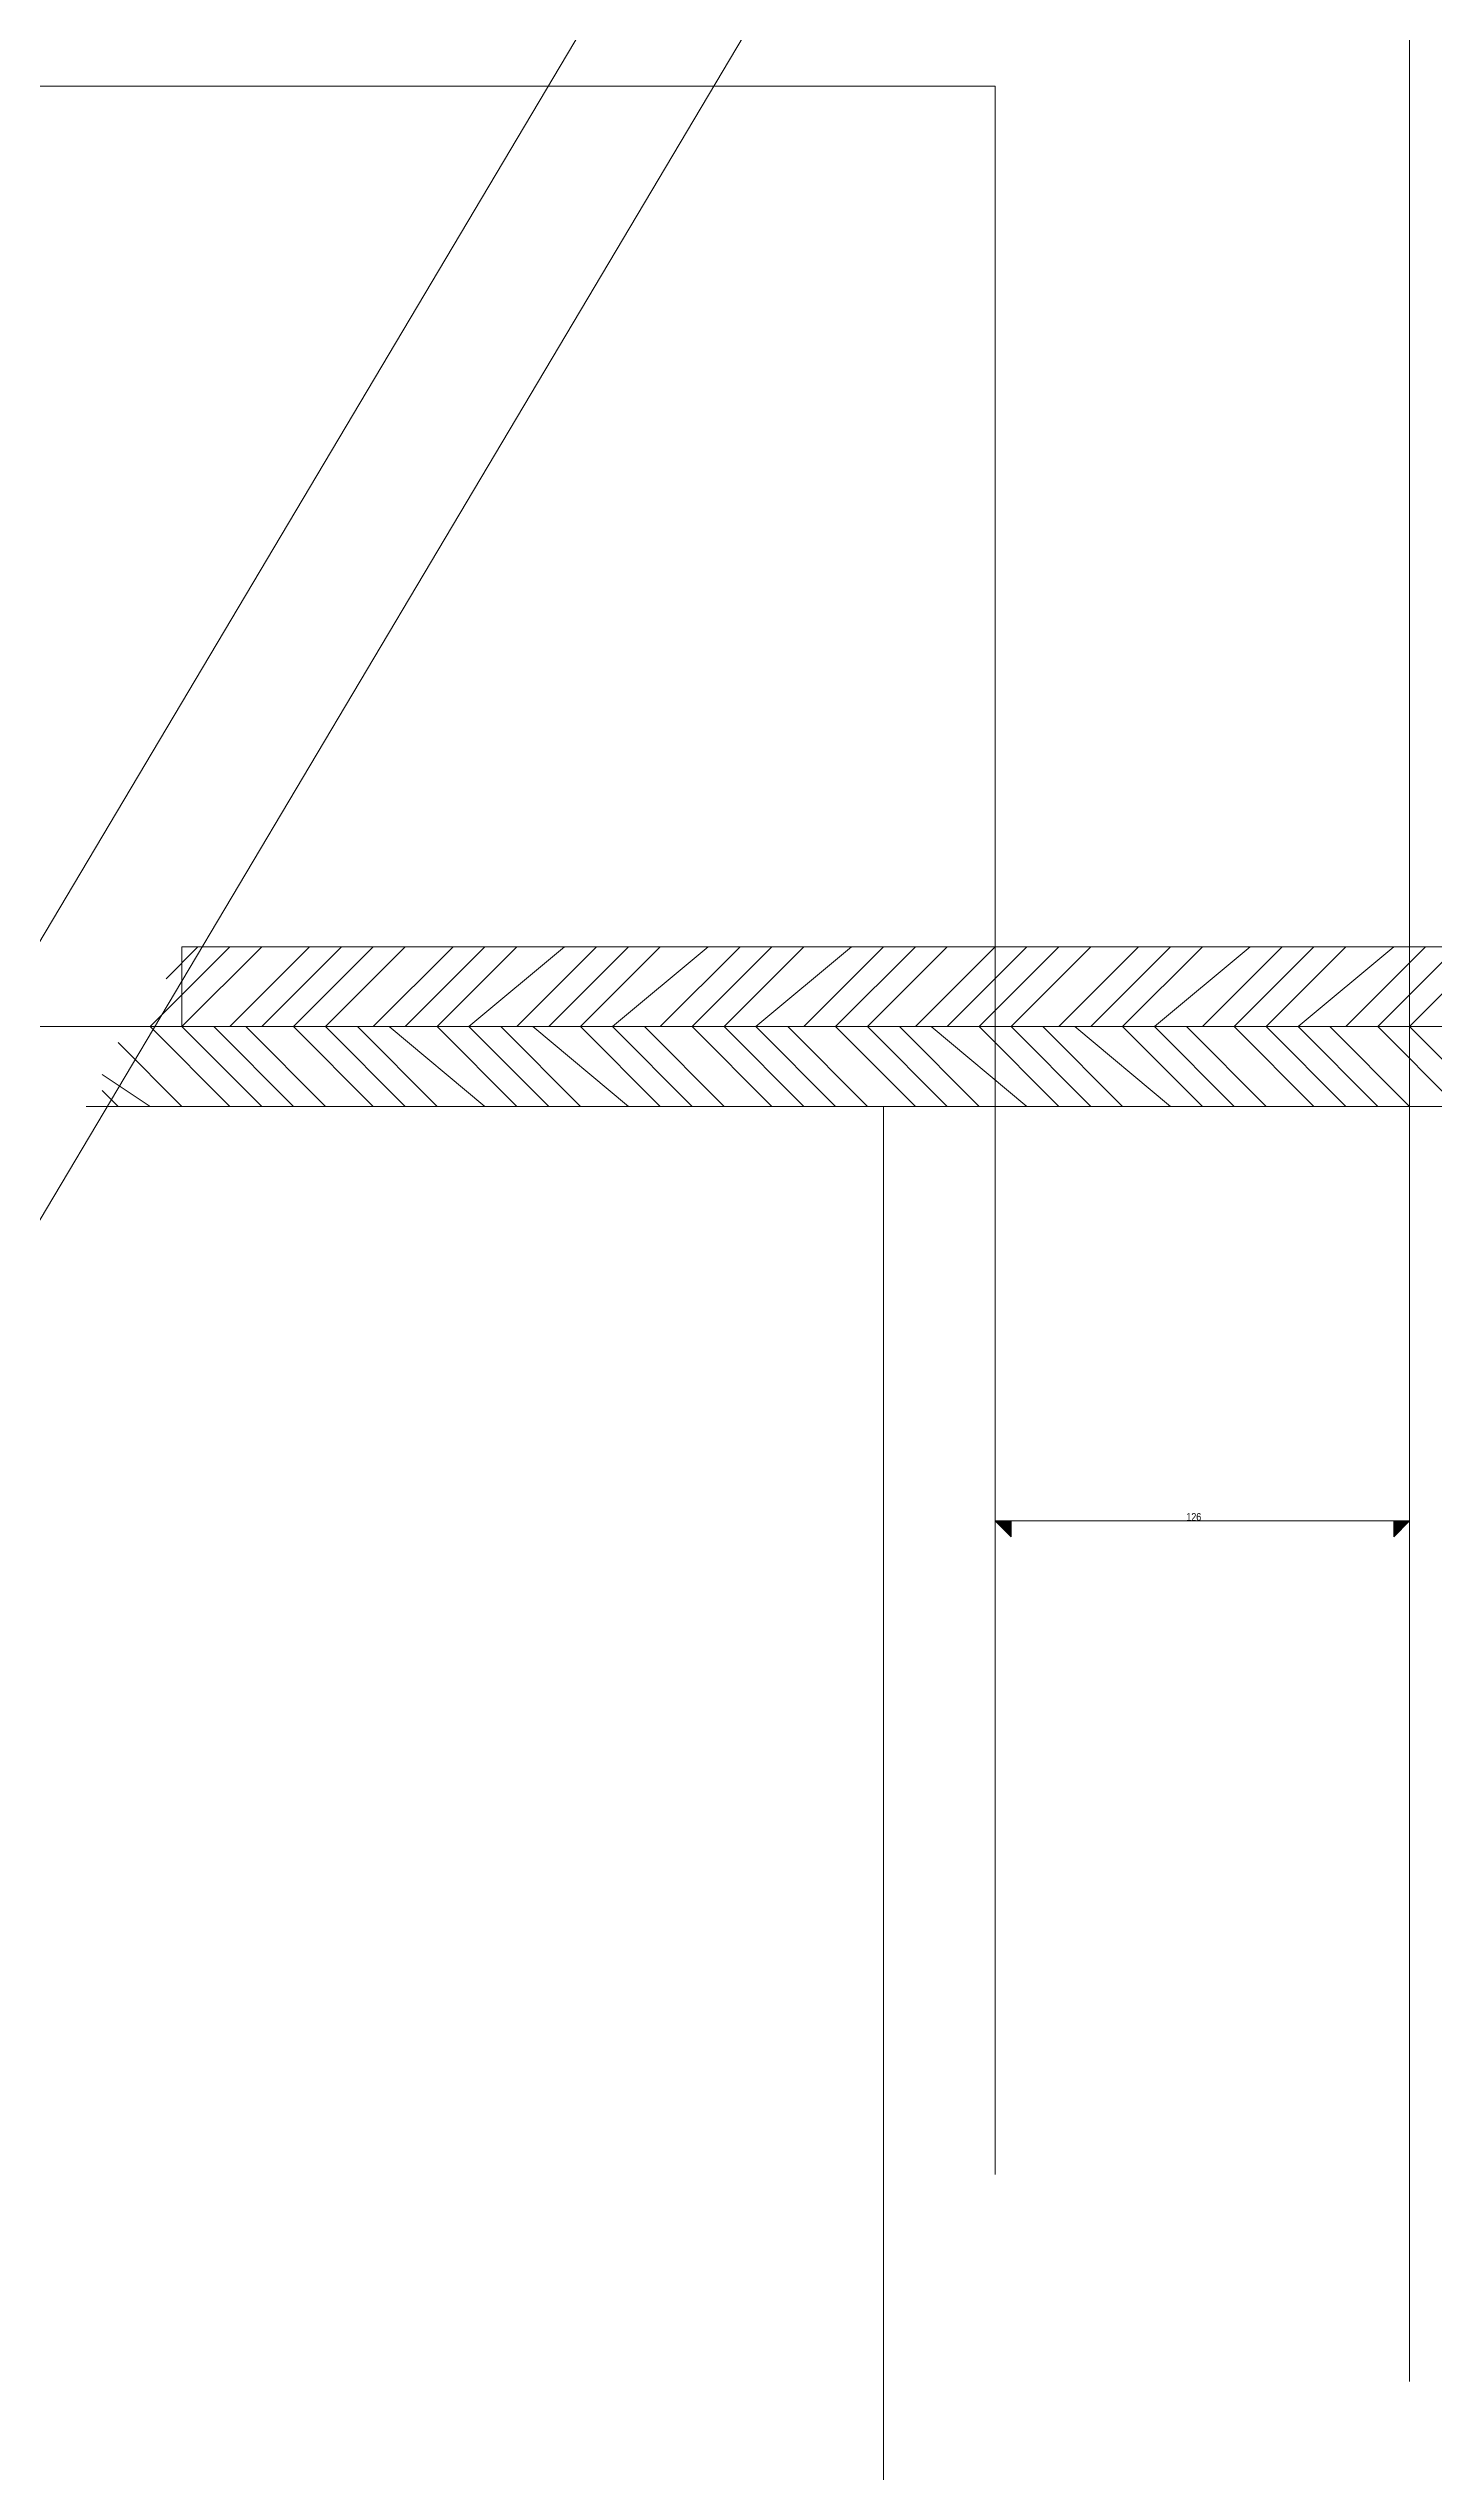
# Model space of a CAD drawing. Header units: millimetres. Extents: x 29 to 95071, y 20 to 67221.
# Drawn here: x 14634 to 15065, y 31168 to 31922 of the extents above; entities that cross this region are included whole.
import ezdxf

# ---------------------------------------------------------------- set-up
doc = ezdxf.new("R2010")
doc.units = ezdxf.units.MM

msp = doc.modelspace()

# ---------------------------------------------------------------- hatches: boundary and pattern name
h = msp.add_hatch(color=7)
h.dxf.hatch_style = 2
h.paths.add_polyline_path([(14933.42, 31464.06), (14933.42, 31459.11), (14928.46, 31464.06)])
h = msp.add_hatch(color=7)
h.dxf.hatch_style = 2
h.paths.add_polyline_path([(15052.38, 31464.06), (15052.38, 31459.11), (15057.33, 31464.06)])

# ---------------------------------------------------------------- linework, layer by layer
at = {"color": 7, "lineweight": 0}
for points in [[(14080.9, 30631.36), (15126.73, 32390.94), (15087.07, 32410.76), (14041.24, 30651.19)], [(15057.33, 31602.85), (15057.33, 32192.67)], [(11885.15, 31910.15), (14928.46, 31910.15)], [(14928.46, 31612.76), (14928.46, 31910.15)], [(14928.46, 31682.15), (14928.46, 31260.84)], [(14665.77, 31617.72), (14690.55, 31642.5)], [(14670.72, 31632.59), (14680.64, 31642.5)], [(14675.68, 31617.72), (14700.46, 31642.5)], [(14675.68, 31642.5), (15404.29, 31642.5)], [(14690.55, 31617.72), (14715.33, 31642.5)], [(14700.46, 31617.72), (14725.25, 31642.5)], [(14710.38, 31617.72), (14735.16, 31642.5)], [(14720.29, 31617.72), (14745.07, 31642.5)], [(14735.16, 31617.72), (14759.94, 31642.5)], [(14745.07, 31617.72), (14769.86, 31642.5)], [(14754.99, 31617.72), (14779.77, 31642.5)], [(14764.9, 31617.72), (14794.64, 31642.5)], [(14779.77, 31617.72), (14804.55, 31642.5)], [(14789.68, 31617.72), (14814.46, 31642.5)], [(14799.59, 31617.72), (14824.38, 31642.5)], [(14809.51, 31617.72), (14839.25, 31642.5)], [(14824.38, 31617.72), (14849.16, 31642.5)], [(14834.29, 31617.72), (14859.07, 31642.5)], [(14844.2, 31617.72), (14868.99, 31642.5)], [(14854.12, 31617.72), (14883.86, 31642.5)], [(14868.99, 31617.72), (14893.77, 31642.5)], [(14878.9, 31617.72), (14903.68, 31642.5)], [(14888.81, 31617.72), (14913.59, 31642.5)], [(14903.68, 31617.72), (14928.46, 31642.5)], [(14913.59, 31617.72), (14938.38, 31642.5)], [(14923.51, 31617.72), (14948.29, 31642.5)], [(14933.42, 31617.72), (14958.2, 31642.5)], [(14948.29, 31617.72), (14973.07, 31642.5)], [(14958.2, 31617.72), (14982.99, 31642.5)], [(14968.12, 31617.72), (14992.9, 31642.5)], [(14978.03, 31617.72), (15007.77, 31642.5)], [(14992.9, 31617.72), (15017.68, 31642.5)], [(15002.81, 31617.72), (15027.6, 31642.5)], [(15012.73, 31617.72), (15037.51, 31642.5)], [(15022.64, 31617.72), (15052.38, 31642.5)], [(15037.51, 31617.72), (15062.29, 31642.5)], [(15047.42, 31617.72), (15072.2, 31642.5)], [(15057.33, 31617.72), (15082.12, 31642.5)], [(14606.29, 31617.72), (15404.29, 31617.72)], [(14690.55, 31592.93), (14665.77, 31617.72)], [(14700.46, 31592.93), (14675.68, 31617.72)], [(14710.38, 31592.93), (14685.59, 31617.72)], [(14720.29, 31592.93), (14695.51, 31617.72)], [(14735.16, 31592.93), (14710.38, 31617.72)], [(14745.07, 31592.93), (14720.29, 31617.72)], [(14754.99, 31592.93), (14730.2, 31617.72)], [(14769.86, 31592.93), (14740.12, 31617.72)], [(14779.77, 31592.93), (14754.99, 31617.72)], [(14789.68, 31592.93), (14764.9, 31617.72)], [(14799.59, 31592.93), (14774.81, 31617.72)], [(14814.46, 31592.93), (14784.72, 31617.72)], [(14824.38, 31592.93), (14799.59, 31617.72)], [(14834.29, 31592.93), (14809.51, 31617.72)], [(14844.2, 31592.93), (14819.42, 31617.72)], [(14859.07, 31592.93), (14834.29, 31617.72)], [(14868.99, 31592.93), (14844.2, 31617.72)], [(14878.9, 31592.93), (14854.12, 31617.72)], [(14888.81, 31592.93), (14864.03, 31617.72)], [(14903.68, 31592.93), (14878.9, 31617.72)], [(14913.59, 31592.93), (14888.81, 31617.72)], [(14923.51, 31592.93), (14898.73, 31617.72)], [(14938.38, 31592.93), (14908.64, 31617.72)], [(14948.29, 31592.93), (14923.51, 31617.72)], [(14958.2, 31592.93), (14933.42, 31617.72)], [(14968.12, 31592.93), (14943.33, 31617.72)], [(14982.99, 31592.93), (14953.25, 31617.72)], [(14992.9, 31592.93), (14968.12, 31617.72)], [(15002.81, 31592.93), (14978.03, 31617.72)], [(15012.73, 31592.93), (14987.94, 31617.72)], [(15027.6, 31592.93), (15002.81, 31617.72)], [(15037.51, 31592.93), (15012.73, 31617.72)], [(15047.42, 31592.93), (15022.64, 31617.72)], [(15057.33, 31592.93), (15032.55, 31617.72)], [(15072.2, 31592.93), (15047.42, 31617.72)], [(15082.12, 31592.93), (15057.33, 31617.72)], [(14675.68, 31592.93), (14655.85, 31612.76)], [(14665.77, 31592.93), (14650.9, 31602.85)], [(15057.33, 31602.85), (15057.33, 31196.41)], [(14645.94, 31592.93), (15404.29, 31592.93)], [(14655.85, 31592.93), (14650.9, 31597.89)], [(14928.46, 31498.76), (14928.46, 31459.11)], [(15057.33, 31498.76), (15057.33, 31459.11)], [(14933.42, 31464.06), (15052.38, 31464.06)]]:
    msp.add_lwpolyline(points, dxfattribs=at)
for points in [[(15171.34, 31642.5), (15171.34, 31617.72), (14675.68, 31617.72), (14675.68, 31642.5)], [(15215.94, 31592.93), (14893.77, 31592.93), (14893.77, 26804.91), (15215.94, 26804.91)], [(14933.42, 31464.06), (14933.42, 31459.11), (14928.46, 31464.06)], [(15052.38, 31464.06), (15052.38, 31459.11), (15057.33, 31464.06)]]:
    msp.add_lwpolyline(points, close=True, dxfattribs=at)
at = {"color": 7, "lineweight": 0, "true_color": 0xffffff}
msp.add_lwpolyline([(14987.94, 31464.06), (14992.9, 31464.06)], dxfattribs=at)

# ---------------------------------------------------------------- texts
at = {"color": 7, "insert": (14987.94, 31466.47), "char_height": 2.4053, "attachment_point": 1}
msp.add_mtext('{\\fSwiss721BT-LightCondensed|b0|i0|c0;126}', dxfattribs=at)

doc.saveas('drawing.dxf')
